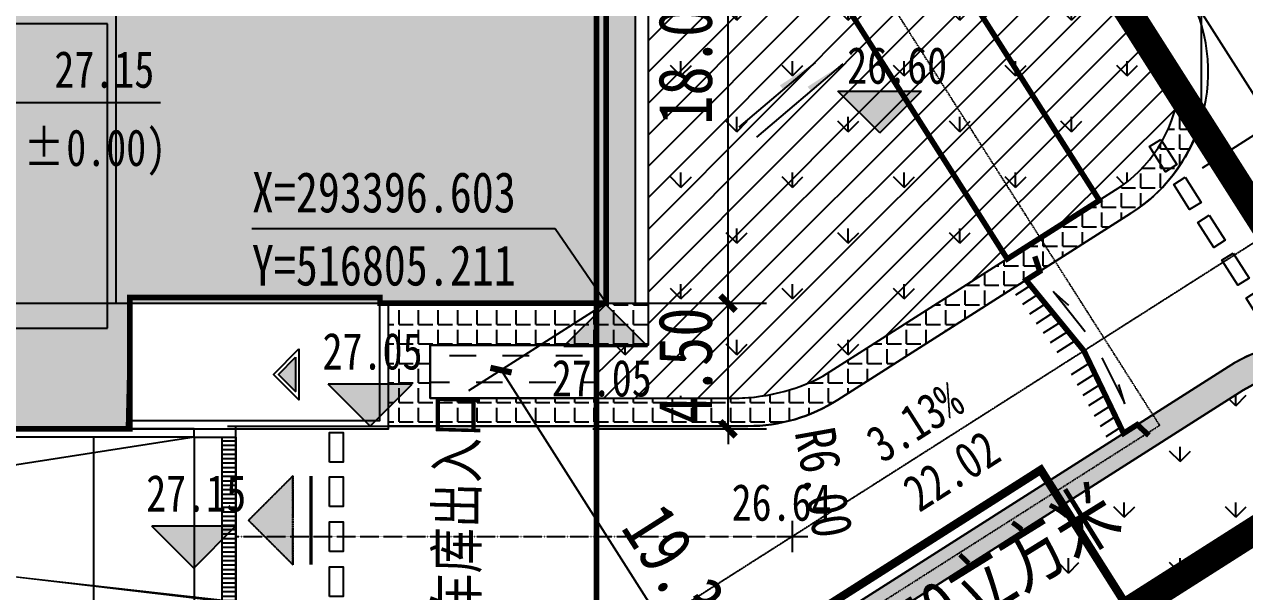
# Model space of a CAD drawing. Extents: x 1977 to 1034874806, y 3985 to 587211952.
# Drawn here: x 516784391 to 516828051, y 293386281 to 293406579 of the extents above; entities that cross this region are included whole.
import ezdxf
from ezdxf.xclip import XClip

# ---------------------------------------------------------------- set-up
doc = ezdxf.new("R2010")
doc.units = 0
doc.header["$LTSCALE"] = 10
doc.header["$MEASUREMENT"] = 0
doc.header["$XCLIPFRAME"] = 0
for name, pattern in [('ACAD_ISO04W100', [30, 24, -3, 0, -3]), ('DASH', [0.35, 0.25, -0.1]), ('X-总平面（删除标注）$0$DOTE', [2.4200000000000004, 2, -0.2, 0.02, -0.2]), ('红线参照$0$DIVIDE2', [0.625, 0.25, -0.125, 0, -0.125, 0, -0.125])]:
    doc.linetypes.add(name, pattern=pattern)
for name, color, linetype in [('01-标注_尺寸', 3, 'Continuous'), ('01-标注_标高', 200, 'Continuous'), ('02-TEXT_房间', 7, 'Continuous'), ('02-TEXT_标注', 4, 'Continuous'), ('05-填充_第4批规证建筑', 252, 'Continuous'), ('A-E_楼梯', 171, 'Continuous'), ('DIM_ELEV', 3, 'Continuous'), ('DIM_SYMB', 3, 'Continuous'), ('M-SITE-DLTS', 150, 'Continuous'), ('M-建筑 地下商业', 60, 'Continuous'), ('M-建筑 地下室轮廓', 120, 'DASH'), ('M-建筑 坐标', 3, 'Continuous'), ('M-建筑 轮廓_细线', 51, 'Continuous'), ('M-建筑 雨棚', 140, 'DASH'), ('M-建筑 首层轮廓', 4, 'Continuous'), ('M-用地 代征道路', 216, 'Continuous'), ('M-用地 地形图', 8, 'Continuous'), ('M-用地 建筑退线', 5, 'Continuous'), ('M-用地 红线', 20, 'ACAD_ISO04W100'), ('M-绿化 填充 0.5覆土', 77, 'Continuous'), ('M-绿化 填充 实土109', 126, 'Continuous'), ('M-绿化 首层轮廓', 197, 'Continuous'), ('M-道路 边线', 2, 'Continuous'), ('M-雨水化粪', 4, 'TG_Y'), ('PUB_TEXT', 7, 'Continuous'), ('SPACE_HATCH', 8, 'Continuous'), ('TEXT', 7, 'Continuous'), ('WZ-污水管(140)', 40, 'W_LINE'), ('X-地形图$0$JTSS', 3, 'Continuous'), ('X-总平面（删除标注）$0$M-用地 入口', 16, 'X-总平面（删除标注）$0$DOTE'), ('竖向', 3, 'Continuous'), ('透水铺装', 32, 'Continuous'), ('道路中心线', 1, 'Continuous'), ('道路横断面示意', 7, 'Continuous')]:
    doc.layers.add(name, color=color, linetype=linetype)
doc.styles.get("Standard").update_dxf_attribs({"font": 'simhei.ttf', "width": 0.8})
doc.styles.add('TG_LINETYPE', font='simplex_.ttf', dxfattribs={"width": 0.8, "height": 3, "bigfont": 'HZTXT'})
doc.styles.add('黑', font='simhei.ttf', dxfattribs={"width": 0.8})
doc.styles.add('黑体', font='simhei.ttf', dxfattribs={"width": 0.8})
doc.styles.add('黑体_T3', font='simhei.ttf', dxfattribs={"width": 0.8})
doc.linetypes.add('TG_W', pattern='A,2,-0.3,["W",TG_LINETYPE,S=0.1,R=0,X=-0.23,Y=-0.15],0', length=2.3)
doc.linetypes.add('TG_Y', pattern='A,2,-0.3,["Y",TG_LINETYPE,S=0.1,R=0,X=-0.18,Y=-0.05],0', length=2.3)
doc.linetypes.add('W_LINE', pattern='A,8,-0.4,["W",Standard,S=0.5,R=0,X=-0.1,Y=-0.05],-0.375', length=8.775)
doc.dimstyles.new('_TCH_ARCH&&550', dxfattribs={"dimtxt": 1925, "dimasz": 550, "dimexe": 1375, "dimexo": 0, "dimgap": 550, "dimtad": 1, "dimlfac": 0.001, "dimzin": 0, "dimdsep": 46, "dimtxsty": '黑体_T3', "dimblk": 'ARCHTICK', "dimcen": 0.09, "dimclrt": 7, "dimazin": 2, "dimtfac": 1, "dimtix": 1, "dimtmove": 2, "dimatfit": 3, "dimfxl": 0, "dimtolj": 1, "dimtzin": 0, "dimarcsym": 0})
pattern_1 = [(90, (5.364418029785156e-07, -8.940696716308594e-07), (-3175, 6.821210263296962e-13), [])]
pattern_2 = [(0, (0, 0), (0, 698.5), [508, -190.5]), (90, (0, 0), (-698.5, 4.277078946022131e-14), [508, -190.5])]

# ---------------------------------------------------------------- blocks, each defined once
blk = doc.blocks.new('A$C37685751')
for p, q in [((36596, 23800), (23900, 23800)), ((23900, 23800), (23900, 22000)), ((36596, 16600), (36596, 23800)), ((35399.86396229267, 16600), (36596, 16600))]:
    blk.add_line(p, q)
blk = doc.blocks.new('A$C528722EE')
h = blk.add_hatch()
h.set_pattern_fill('ANSI31', color=256, scale=100, angle=135)
h.set_pattern_definition([(180, (517190193.7955863, 294040171.7814223), (-1.4210854715202e-14, -158.75), [])])
h.paths.add_polyline_path([(516791960.9815564, 293391703.5762049), (516791460.9815564, 293391703.5762049), (516791460.9815564, 293384703.5762049), (516791960.9815564, 293384703.5762049)])
at = {"layer": '05-填充_第4批规证建筑', "ltscale": 0.02}
h = blk.add_hatch(color=252, dxfattribs=at)
h.dxf.hatch_style = 1
h.paths.add_polyline_path([(516788161.0649107, 293396603.4801896), (516806260.928873, 293396603.4801896), (516806260.928873, 293414603.4801896), (516778748.0649107, 293414603.4801896), (516778748.0649107, 293410653.4801896), (516769061.2009484, 293410653.4801896), (516769061.2009484, 293392103.4801896), (516788061.0649107, 293392103.4801896)])
h = blk.add_hatch(color=252, dxfattribs=at)
h.dxf.hatch_style = 1
h.paths.add_polyline_path([(516777907.929297, 293410653.4801896), (516778748.0649107, 293410653.4801896), (516778748.0649107, 293414603.4801896), (516777907.929297, 293414603.4801896)])
for p, q in [((516790460.9815564, 293391803.5762025), (516790460.9815564, 293392103.5762025)), ((516786860.9815564, 293391803.5762025), (516786860.9815564, 293384703.5762049)), ((516790460.9815564, 293391803.5762025), (516790460.9815564, 293384703.5762049)), ((516790460.9815564, 293391803.5762025), (516791960.9815564, 293391803.5762025)), ((516791460.9815564, 293391803.5762025), (516791460.9815564, 293384703.5762049)), ((516791960.9815564, 293391803.5762025), (516791960.9815564, 293384703.5762049)), ((516790460.9815564, 293384703.5762049), (516790460.9815564, 293384403.5762049)), ((516790460.9815564, 293384703.5762049), (516791960.9815564, 293384703.5762049))]:
    blk.add_line(p, q)
for points in [[(516788161.0649107, 293396803.4801896), (516788161.0649107, 293392103.4801896), (516770111.0649107, 293392103.4801896), (516770111.0649107, 293410653.4801896), (516777907.929297, 293410653.4801896), (516777907.929297, 293414603.4801896), (516805211.0649107, 293414603.4801896), (516805211.0649107, 293396603.4801896), (516797114.2005244, 293396603.4801896), (516797114.2005244, 293396803.4801896), (516788161.0649107, 293396803.4801896)], [(516790460.9815564, 293392103.5762025), (516767360.9815564, 293392103.5762025), (516767360.9815564, 293384403.5762049), (516790460.9815564, 293384403.5762049)], [(516790460.9815564, 293391803.5762025), (516767660.9815564, 293391803.5762025), (516767660.9815564, 293384703.5762049), (516790460.9815564, 293384703.5762049)], [(516790460.9815564, 293391803.5762025), (516767660.9815564, 293388253.5762037), (516790460.9815564, 293384703.5762049)]]:
    blk.add_lwpolyline(points)
at = {"layer": 'A-E_楼梯'}
for p, q in [((516799120.8953716, 293420153.6722154), (516803620.6661813, 293420153.6722154)), ((516799120.8953716, 293414603.4801896), (516799120.8953716, 293420153.6722154)), ((516803620.6661813, 293414603.4801896), (516803620.6661813, 293420153.6722154)), ((516799120.8953716, 293417153.6722154), (516803620.6661813, 293417153.6722154)), ((516768111.1245618, 293394713.6722154), (516768111.1245618, 293392503.6722178)), ((516769811.1245618, 293394713.6722154), (516768111.1245618, 293394713.6722154)), ((516769811.1245618, 293394383.6722154), (516768111.1245618, 293394713.6722154)), ((516769811.1245618, 293392503.6722178), (516768111.1245618, 293392503.6722178))]:
    blk.add_line(p, q, dxfattribs=at)
at = {"layer": 'M-建筑 轮廓_细线'}
for p, q in [((516778695.3272688, 293410653.4801896), (516787661.0649107, 293410653.4801896)), ((516787661.0649107, 293410653.4801896), (516787661.0649107, 293396603.4801896))]:
    blk.add_line(p, q, dxfattribs=at)
blk.add_lwpolyline([(516788161.0649107, 293396603.4801896), (516806260.928873, 293396603.4801896), (516806260.928873, 293414603.4801896), (516778748.0649107, 293414603.4801896), (516778748.0649107, 293410653.4801896), (516769061.2009484, 293410653.4801896), (516769061.2009484, 293392103.4801896), (516788061.0649107, 293392103.4801896)], close=True, dxfattribs=at)
for points in [[(516769061.2009484, 293396603.4801896), (516788161.0649107, 293396603.4801896)], [(516787861.0649107, 293392103.4801896), (516797414.2005244, 293392103.4801896), (516797414.2005244, 293396603.4801896)], [(516788161.0649107, 293392403.4801896), (516797114.2005244, 293392403.4801896), (516797114.2005244, 293396603.4801896), (516797114.2005244, 293396603.4801896)]]:
    blk.add_lwpolyline(points, dxfattribs=at)
at = {"layer": 'M-建筑 首层轮廓', "const_width": 200}
blk.add_lwpolyline([(516788161.0649107, 293396803.4801896), (516788161.0649107, 293392103.4801896), (516770111.0649107, 293392103.4801896), (516770111.0649107, 293410653.4801896), (516777907.929297, 293410653.4801896), (516777907.929297, 293414603.4801896), (516805211.0649107, 293414603.4801896), (516805211.0649107, 293396603.4801896), (516797114.2005244, 293396603.4801896), (516797114.2005244, 293396803.4801896), (516788161.0649107, 293396803.4801896)], dxfattribs=at)
at = {"layer": 'M-建筑 雨棚', "ltscale": 0.5}
blk.add_blockref('A$C37685751', (516770861.0649107, 293392603.4801896), dxfattribs=at)
blk = doc.blocks.new('X-总平面（删除标注）$0$A$C14A04E87')
at = {"ltscale": 0.01}
h = blk.add_hatch(color=1, dxfattribs=at)
h.dxf.hatch_style = 1
h.paths.add_polyline_path([(1590.441559195286, -1590.441558718681), (1590.441559135681, 1590.441558897495), (-2.328306436538696e-10, 0)])
at = {"color": 1, "ltscale": 0.01}
blk.add_lwpolyline([(1590.441559195286, -1590.441558718681), (1590.441559135681, 1590.441558897495), (-2.328306436538696e-10, 0)], close=True, dxfattribs=at)
blk.add_lwpolyline([(1590.441559135681, 1590.441558897495), (1590.441559195286, -1590.441558718681)], dxfattribs=at)
blk.add_lwpolyline([(1590.441559135681, 1590.441558897495), (1590.441559195286, -1590.441558718681)], dxfattribs=at)
at = {"color": 1, "ltscale": 0.01, "const_width": 128.0642499176466}
blk.add_lwpolyline([(2239.798241019016, 1590.441558837891), (2239.798240959644, -1590.441558659077)], dxfattribs=at)
blk = doc.blocks.new('A$C29D53FC1')
at = {"layer": '道路横断面示意'}
h = blk.add_hatch(color=256, dxfattribs=at)
h.dxf.hatch_style = 1
h.paths.add_polyline_path([(856.7492861747742, -124.9961168766022), (530.9660828113556, -20.01970621943474), (522.7596299648285, -76.26843333244324)])
for p, q in [((0, 0), (856.7492861747742, -124.9961168766022)), ((856.7492861747742, -124.9961168766022), (530.9660828113556, -20.01970621943474))]:
    blk.add_line(p, q, dxfattribs=at)
blk = doc.blocks.new('A$C17AC6CE2')
at = {"layer": 'M-SITE-DLTS', "ltscale": 200}
for points in [[(0, 400), (880, 400), (880, 0), (0, 0)], [(1330, 400), (2210, 400), (2210, 0), (1330, 0)], [(2660, 400), (3540, 400), (3540, 0), (2660, 0)], [(3990, 400), (4870, 400), (4870, 0), (3990, 0)], [(5320, 400), (6200, 400), (6200, 0), (5320, 0)], [(6640, 400), (7520, 400), (7520, 0), (6640, 0)]]:
    blk.add_lwpolyline(points, close=True, dxfattribs=at)
blk = doc.blocks.new('dixingtu')
blk.add_lwpolyline([(516833602, 293391772), (516765370, 293498958), (516746042, 293503250), (516570155, 293391286), (516645905, 293272290)], close=True)
at = {"layer": 'X-地形图$0$JTSS', "linetype": 'Continuous', "flags": 128}
blk.add_lwpolyline([(516756649.5148852, 293516691.920203), (516845853.9170281, 293376623.7240175)], dxfattribs=at)
blk = doc.blocks.new('_ArchTick')
at = {"color": 0, "linetype": 'ByBlock', "const_width": 0.4}
blk.add_lwpolyline([(-0.5, -0.5), (0.5, 0.5)], dxfattribs=at)
blk = doc.blocks.new('*D255')
at = {"layer": '01-标注_尺寸', "color": 0, "lineweight": -2, "transparency": 16777216}
for p, q in [((516805211.0649112, 293396603.4801887), (516800285.1980393, 293393467.8284436)), ((516801445.1249353, 293394206.2013819), (516811820.8193695, 293377906.7862549)), ((516815586.7593454, 293380304.0650617), (516810660.8924735, 293377168.4133166))]:
    blk.add_line(p, q, dxfattribs=at)
at = {"layer": 'Defpoints', "color": 0, "transparency": 16777216}
for p in [(516805211.0649112, 293396603.4801887), (516815586.7593454, 293380304.0650617), (516811820.8193695, 293377906.7862549)]:
    blk.add_point(p, dxfattribs=at)
at = {"layer": '01-标注_尺寸', "color": 0, "lineweight": -2, "transparency": 16777216, "xscale": 550, "yscale": 550, "zscale": 550}
for p, rotation in [((516801445.1249353, 293394206.2013819), 122.4795465728432), ((516811820.8193695, 293377906.7862549), 302.4795465728432)]:
    blk.add_blockref('_ArchTick', p, dxfattribs=dict(at, rotation=rotation))
at = {"layer": '01-标注_尺寸', "color": 7, "transparency": 16777216, "insert": (516807908.891738, 293386868.7040504), "char_height": 1925, "attachment_point": 5, "rotation": 302.4795465728432, "style": '黑体_T3'}
blk.add_mtext('\\A1;19.32', dxfattribs=at)
blk = doc.blocks.new('*D266')
at = {"layer": '01-标注_尺寸', "color": 0, "lineweight": -2, "transparency": 16777216}
for p, q in [((516809568.0332586, 293396603.4801887), (516809568.0332586, 293397153.4801887)), ((516804732.6735031, 293396603.4801887), (516810943.0332586, 293396603.4801887)), ((516809568.0332586, 293392103.4801887), (516809568.0332586, 293396603.4801887)), ((516804732.6735031, 293392103.4801887), (516810943.0332586, 293392103.4801887)), ((516809568.0332586, 293392103.4801887), (516809568.0332586, 293391553.4801887))]:
    blk.add_line(p, q, dxfattribs=at)
at = {"layer": 'Defpoints', "color": 0, "transparency": 16777216}
for p in [(516804732.6735031, 293396603.4801887), (516809568.0332586, 293396603.4801887), (516804732.6735031, 293392103.4801887)]:
    blk.add_point(p, dxfattribs=at)
at = {"layer": '01-标注_尺寸', "color": 0, "lineweight": -2, "transparency": 16777216, "xscale": 550, "yscale": 550, "zscale": 550}
for p, rotation in [((516809568.0332586, 293396603.4801887), 270), ((516809568.0332586, 293392103.4801887), 90)]:
    blk.add_blockref('_ArchTick', p, dxfattribs=dict(at, rotation=rotation))
at = {"layer": '01-标注_尺寸', "color": 7, "transparency": 16777216, "insert": (516808044.7186518, 293394353.4801888), "char_height": 1925, "attachment_point": 5, "rotation": 90, "style": '黑体_T3'}
blk.add_mtext('\\A1;4.50', dxfattribs=at)
blk = doc.blocks.new('*D267')
at = {"layer": '01-标注_尺寸', "color": 0, "lineweight": -2, "transparency": 16777216}
for p, q in [((516804732.6735031, 293414603.4801887), (516810943.0332586, 293414603.4801887)), ((516809568.0332586, 293396603.4801887), (516809568.0332586, 293414603.4801887)), ((516804732.6735031, 293396603.4801887), (516810943.0332586, 293396603.4801887))]:
    blk.add_line(p, q, dxfattribs=at)
at = {"layer": 'Defpoints', "color": 0, "transparency": 16777216}
for p in [(516804732.6735031, 293414603.4801887), (516809568.0332586, 293414603.4801887), (516804732.6735031, 293396603.4801887)]:
    blk.add_point(p, dxfattribs=at)
at = {"layer": '01-标注_尺寸', "color": 0, "lineweight": -2, "transparency": 16777216, "xscale": 550, "yscale": 550, "zscale": 550}
for p, rotation in [((516809568.0332586, 293414603.4801887), 90), ((516809568.0332586, 293396603.4801887), 270)]:
    blk.add_blockref('_ArchTick', p, dxfattribs=dict(at, rotation=rotation))
at = {"layer": '01-标注_尺寸', "color": 7, "transparency": 16777216, "insert": (516808044.7186518, 293405603.4801888), "char_height": 1925, "attachment_point": 5, "rotation": 90, "style": '黑体_T3'}
blk.add_mtext('\\A1;18.00', dxfattribs=at)
blk = doc.blocks.new('*D321')
at = {"layer": '01-标注_尺寸', "color": 0, "lineweight": -2, "transparency": 16777216}
for p, q in [((516809116.3933988, 293428834.9067701), (516816771.9029735, 293433708.2179236)), ((516815611.9798399, 293432969.8390751), (516833044.9148579, 293405584.3517254)), ((516826549.3284169, 293401449.4194204), (516834204.8379916, 293406322.730574))]:
    blk.add_line(p, q, dxfattribs=at)
at = {"layer": 'Defpoints', "color": 0, "transparency": 16777216}
for p in [(516809116.3933988, 293428834.9067701), (516833044.9148579, 293405584.3517254), (516826549.3284169, 293401449.4194204)]:
    blk.add_point(p, dxfattribs=at)
at = {"layer": '01-标注_尺寸', "color": 0, "lineweight": -2, "transparency": 16777216, "xscale": 550, "yscale": 550, "zscale": 550}
for p, rotation in [((516815611.9798399, 293432969.8390751), 122.4798385178082), ((516833044.9148579, 293405584.3517254), 302.4798385178082)]:
    blk.add_blockref('_ArchTick', p, dxfattribs=dict(at, rotation=rotation))
at = {"layer": '01-标注_尺寸', "color": 7, "transparency": 16777216, "insert": (516825604.3627959, 293420089.3121337), "char_height": 1925, "attachment_point": 5, "rotation": 302.47983851780816, "style": '黑体_T3'}
blk.add_mtext('\\A1;32.46', dxfattribs=at)
blk = doc.blocks.new('*D322')
at = {"layer": '01-标注_尺寸', "color": 0, "lineweight": -2, "transparency": 16777216}
for p, q in [((516826549.3284169, 293401449.4194205), (516834204.8379917, 293406322.730574)), ((516833044.914858, 293405584.3517255), (516836535.4458107, 293400101.0586857)), ((516830039.8593696, 293395966.1263806), (516837695.3689443, 293400839.4375342))]:
    blk.add_line(p, q, dxfattribs=at)
at = {"layer": 'Defpoints', "color": 0, "transparency": 16777216}
for p in [(516826549.3284169, 293401449.4194205), (516836535.4458107, 293400101.0586857), (516830039.8593696, 293395966.1263806)]:
    blk.add_point(p, dxfattribs=at)
at = {"layer": '01-标注_尺寸', "color": 0, "lineweight": -2, "transparency": 16777216, "xscale": 550, "yscale": 550, "zscale": 550}
for p, rotation in [((516833044.914858, 293405584.3517255), 122.4798385177539), ((516836535.4458107, 293400101.0586857), 302.4798385177539)]:
    blk.add_blockref('_ArchTick', p, dxfattribs=dict(at, rotation=rotation))
at = {"layer": '01-标注_尺寸', "color": 7, "transparency": 16777216, "insert": (516836075.2187724, 293403660.7294131), "char_height": 1925, "attachment_point": 5, "rotation": 302.47983851775393, "style": '黑体_T3'}
blk.add_mtext('\\A1;6.50', dxfattribs=at)

msp = doc.modelspace()

# ---------------------------------------------------------------- hatches: boundary and pattern name
h = msp.add_hatch(color=1)
h.dxf.hatch_style = 1
h.paths.add_polyline_path([(516794094.128908, 293394670.7998528), (516794094.128908, 293393440.4463978), (516793478.9521804, 293394055.6231253)])
at = {"layer": 'DIM_ELEV'}
for points in [[(516814995.0605139, 293402693.9551439), (516813495.0605139, 293404193.9551439), (516816495.0605139, 293404193.9551439)], [(516805190.7882216, 293396558.6462198), (516803690.7882216, 293395058.6462198), (516806690.7882216, 293395058.6462198)], [(516796760.9813986, 293392203.469946), (516798260.9813986, 293393703.469946), (516795260.9813986, 293393703.469946)], [(516790450.4563568, 293387118.3229427), (516791950.4563568, 293388618.3229427), (516788950.4563568, 293388618.3229427)]]:
    msp.add_hatch(color=256, dxfattribs=at).paths.add_polyline_path(points)
at = {"layer": 'DIM_SYMB'}
for points in [[(516812694.2451209, 293405216.263374), (516811550.9861847, 293404245.2026113), (516811421.5114164, 293404397.6371362)], [(516813687.2419875, 293405165.4662617), (516812543.9830512, 293404194.4054993), (516812414.5082828, 293404346.8400241)]]:
    msp.add_hatch(color=256, dxfattribs=at).paths.add_polyline_path(points)
at = {"layer": 'M-用地 代征道路', "linetype": 'Continuous'}
h = msp.add_hatch(dxfattribs=at)
h.set_pattern_fill('ANSI31', color=256, scale=2000, angle=45)
h.set_pattern_definition(pattern_1)
h.paths.add_polyline_path([(516805773.0000005, 293547165.9999991), (516819249.0000005, 293553748.9999991), (516833059.0000005, 293559600.9999991), (516850264.0000005, 293570957.9999991, -0.03748490662940613), (516891830.0000005, 293580613.9999991, -0.03748606062518316), (516934373.000002, 293583956.9999991), (517108952.0000005, 293584560.9999991), (517129064.0000005, 293564629.9999991), (517129758.0000005, 293441474.9999991), (517124870.0000005, 293421446.9999991), (517125067.0000005, 293386447.9999991), (517120118.0000005, 293377369.9999991), (517113257.0000005, 293364785.9999991), (516977085.0000005, 293278101.9999991), (516956377.0000005, 293282700.9999991), (516937582.0000005, 293312226.9999991), (516922624.0000005, 293326412.9999991), (516799129.0000005, 293520413.9999991), (516801840.0000005, 293531329.9999991)], flags=16)
edge = h.paths.add_edge_path()
edge.add_line((517148867.0000005, 293599698.9999991), (516934315.3290611, 293598955.9803599))
edge.add_arc((516935357.1341338, 293298946.8746312), 300010.9145980633, 90.19896327367037, 106.3380198189794)
edge.add_arc((516935363.7905613, 293298956.2722516), 300003.7690770355, 106.3397446327378, 122.480048359494)
edge.add_line((516774260.0000024, 293552033.0000004), (516760762.0000005, 293543440.9999991))
edge.add_line((516760762.0000005, 293543440.9999991), (516959452.0000005, 293231314.9999991))
edge.add_line((516959452.0000005, 293231314.9999991), (517150257.0000005, 293352775.9999991))
edge.add_line((517150257.0000005, 293352775.9999991), (517148867.0000005, 293599698.9999991))
h.paths.add_polyline_path([(516983988.0000005, 293276569.999999), (516977085.0000005, 293278101.9999991), (517113257.0000005, 293364785.9999991), (517108308.0000005, 293355707.9999991), (517078783.0000005, 293336912.9999991), (517064596.0000005, 293321954.9999992), (517033070.0000005, 293301886.9999991), (517013514.0000007, 293295364.9999992)])
h = msp.add_hatch(dxfattribs=at)
h.set_pattern_fill('ANSI31', color=256, scale=2000, angle=45)
h.set_pattern_definition(pattern_1)
h.paths.add_polyline_path([(516760762.0000005, 293543440.9999991), (516556194.0000005, 293413218.9999991), (516564248.0000005, 293400564.9999991), (516692895.0000005, 293482456.9999991), (516712451.0000005, 293488978.9999991), (516737759.0000005, 293505088.9999991), (516746042.0000005, 293503249.9999991), (516765370.0000005, 293498957.9999991), (516833602.0000005, 293391771.9999991), (516850473.0000005, 293402511.9999991)])
at = {"layer": 'M-绿化 填充 0.5覆土'}
h = msp.add_hatch(dxfattribs=at)
h.set_pattern_fill('DASH', color=256, scale=1000)
h.set_pattern_definition([(0, (516748162.1944796, 293404253.5762038), (952.5, 952.5), [952.5, -952.5])])
h.paths.add_polyline_path([(516798914.2005239, 293395103.4801893), (516804861.1327565, 293395103.4801893), (516804861.1327565, 293393203.5762041), (516798914.2005239, 293393203.5762041)])
at = {"layer": 'M-绿化 填充 实土109'}
h = msp.add_hatch(dxfattribs=at)
h.set_pattern_fill('GRASS', color=256, scale=1000)
h.set_pattern_definition([(90, (517055335.4446925, 293344865.7831467), (-1995.59095, 1995.59095), [529.16132, -3462.0203]), (45, (517055335.4446925, 293344865.7831467), (-1995.592310163021, 1995.592310163021), [529.16132, -2293.0323]), (135, (517055335.4446925, 293344865.7831467), (-1995.592310163021, -1995.592310163021), [529.16132, -2293.0323])])
edge = h.paths.add_edge_path()
edge.add_line((516809751.3678139, 293429239.1160364), (516802211.0649102, 293426318.4359801))
edge.add_line((516802211.0649102, 293426318.4359801), (516802211.0649102, 293420153.6722145))
edge.add_line((516802211.0649102, 293420153.6722145), (516803620.6661819, 293420153.6722145))
edge.add_line((516803620.6661819, 293420153.6722145), (516803620.6661819, 293416103.4801894))
edge.add_line((516803620.6661819, 293416103.4801894), (516806711.0649102, 293416103.4802406))
edge.add_line((516806711.0649102, 293416103.4802406), (516806710.9564226, 293395103.4801893))
edge.add_line((516806710.9564226, 293395103.4801893), (516804861.0649107, 293395103.4801893))
edge.add_line((516804861.0649107, 293395103.4801893), (516804861.0649107, 293393203.5055591))
edge.add_line((516804861.0649107, 293393203.5055591), (516809649.7862215, 293393203.646847))
edge.add_arc((516809755.9392609, 293400160.2151899), 6957.37821141827, 269.1257687937913, 297.4413524282625)
edge.add_line((516812962.1804499, 293393985.660225), (516823435.8867915, 293400652.8919108))
edge.add_arc((516820750.8942813, 293404870.8078926), 5000.000000909476, 302.4795466682727, 352.0648767383576)
edge.add_line((516825703.019389, 293404180.549298), (516809751.3678139, 293429239.1160364))
h = msp.add_hatch(dxfattribs=at)
h.set_pattern_fill('GRASS', color=256, scale=1000)
h.set_pattern_definition([(90, (516787822.8977596, 293424858.3809812), (-1995.59095, 1995.59095), [529.16132, -3462.0203]), (45, (516787822.8977596, 293424858.3809812), (-1995.592310163021, 1995.592310163021), [529.16132, -2293.0323]), (135, (516787822.8977596, 293424858.3809812), (-1995.592310163021, -1995.592310163021), [529.16132, -2293.0323])])
h.paths.add_polyline_path([(516833601.9999995, 293391771.9999997), (516832153.7238255, 293394047.104496, 0.2194921192442499), (516828003.6108261, 293393484.4951677), (516800139.961359, 293375747.3729133, 0.08006699185240329), (516797523.7099075, 293373421.6952398), (516790618.2374662, 293364957.6188748, -0.02241980063649904), (516789483.5832275, 293363687.6050826)])
at = {"layer": 'SPACE_HATCH'}
h = msp.add_hatch(dxfattribs=at)
h.set_pattern_fill('ANSI31', color=256, scale=500, style=0)
h.set_pattern_definition([(45, (0, 0), (-561.2660075668219, 561.266007566822), [])])
h.paths.add_polyline_path([(516809751.3678139, 293429239.1160364), (516802211.0649102, 293426318.4359801), (516802211.0649103, 293420153.6722145), (516803620.6661819, 293420153.6722145), (516803620.6661819, 293416103.4801894), (516806711.0649102, 293416103.4801893), (516806710.9564226, 293395103.4801893), (516804861.0649107, 293395103.4801893), (516804861.1327565, 293393203.5055612), (516809649.7862215, 293393203.646847, 0.1241825511390365), (516812962.1804499, 293393985.660225), (516823435.8867915, 293400652.8919108, 0.2197971564697798), (516825703.019389, 293404180.549298)])
h = msp.add_hatch(dxfattribs=at)
h.set_pattern_fill('ANGLE', color=256, scale=200, style=0)
h.set_pattern_definition(pattern_2)
h.paths.add_polyline_path([(516825703.019389, 293404180.549298, -0.219797156449669), (516823435.8867916, 293400652.8919109), (516812962.1804499, 293393985.660225, -0.1203280808892308), (516809755.4703531, 293393202.8369942), (516798914.2005239, 293393203.5762041), (516798914.2005239, 293395103.4801893), (516806710.9641714, 293395103.4801893), (516806710.9641714, 293396603.4321609), (516797414.2005249, 293396603.4801887), (516797414.2005249, 293392203.576204), (516810277.1879416, 293392203.576204, 0.1426752109619299), (516813499.1789447, 293393142.0770214), (516823972.8852868, 293399809.3087091, 0.1735447296133742), (516826452.7131833, 293403002.8514587)])
h = msp.add_hatch(dxfattribs=at)
h.set_pattern_fill('ANGLE', color=256, scale=200, style=0)
h.set_pattern_definition(pattern_2)
h.paths.add_polyline_path([(516828003.6111429, 293393484.4946711, -0.2194921192388983), (516832153.7241421, 293394047.1039995), (516831404.7394757, 293395223.687867, 0.1733343502391256), (516827466.6126302, 293394328.0778606), (516799602.9631661, 293376590.9556081, 0.08006699185257497), (516796748.8706753, 293374053.8526931), (516789843.398231, 293365589.7763245, -0.08006699425641398), (516785562.2593497, 293361784.1218595), (516785830.7581534, 293361362.3309624), (516789483.5835441, 293363687.6045861, 0.02241980063638573), (516790618.2377829, 293364957.6183783), (516797523.7102242, 293373421.6947433, -0.08006699185235563), (516800139.9616756, 293375747.3724168)])

# ---------------------------------------------------------------- linework, layer by layer
at = {"color": 1}
msp.add_lwpolyline([(516794215.0889081, 293394962.8231253), (516794215.0889081, 293393148.4231253), (516793307.8889079, 293394055.6231254), (516794215.0889081, 293394962.8231253)], dxfattribs=at)
msp.add_lwpolyline([(516794094.128908, 293394670.7998528), (516794094.128908, 293393440.4463978), (516793478.9521804, 293394055.6231253)], close=True, dxfattribs=at)
msp.add_lwpolyline([(516794094.128908, 293394670.7998528), (516794094.128908, 293393440.4463978), (516793478.9521804, 293394055.6231253)], close=True, dxfattribs=at)
at = {"layer": '01-标注_尺寸', "color": 221}
for points in [[(516833906.7320694, 293403916.0302386, 0, 0, 0), (516827832.2697946, 293404356.8809794, 363, 0, 0), (516826735.1552789, 293404436.5034588, 0, 0, 0)], [(516812212.8334471, 293387408.2164078, 0, 0, 0), (516811530.2589959, 293391215.027504, 363, 0, 0), (516811336.1212269, 293392297.7604011, 0, 0, 0)]]:
    msp.add_lwpolyline(points, format="xyseb", dxfattribs=at)
at = {"layer": '01-标注_标高'}
msp.add_line((516781260.6841816, 293403787.0799999), (516789262.6626847, 293403787.0799999), dxfattribs=at)
at = {"layer": 'DIM_ELEV'}
for p, q in [((516814995.0605139, 293402693.9551439), (516813495.0605139, 293404193.9551439)), ((516813495.0605139, 293404193.9551439), (516816495.0605139, 293404193.9551439)), ((516814995.0605139, 293402693.9551439), (516816495.0605139, 293404193.9551439)), ((516805190.7882216, 293396558.6462198), (516803690.7882216, 293395058.6462198)), ((516805190.7882216, 293396558.6462198), (516806690.7882216, 293395058.6462198)), ((516803690.7882216, 293395058.6462198), (516806690.7882216, 293395058.6462198)), ((516796760.9813986, 293392203.469946), (516795260.9813986, 293393703.469946)), ((516798260.9813986, 293393703.469946), (516795260.9813986, 293393703.469946)), ((516796760.9813986, 293392203.469946), (516798260.9813986, 293393703.469946)), ((516790450.4563568, 293387118.3229427), (516788950.4563568, 293388618.3229427)), ((516791950.4563568, 293388618.3229427), (516788950.4563568, 293388618.3229427)), ((516790450.4563568, 293387118.3229427), (516791950.4563568, 293388618.3229427))]:
    msp.add_line(p, q, dxfattribs=at)
at = {"layer": 'DIM_SYMB'}
for points in [[(516809966.1034488, 293402899.0356238), (516812694.2451209, 293405216.263374)], [(516810601.8221526, 293402544.7737465), (516813687.2419875, 293405165.4662617)]]:
    msp.add_lwpolyline(points, dxfattribs=at)
at = {"layer": 'M-建筑 地下商业', "linetype": 'DASH'}
msp.add_lwpolyline([(516745961.1045614, 293381203.5054309, -0.4142135623730951), (516756961.1045614, 293392203.5054309), (516771061.1045614, 293392203.5054287), (516771061.1045614, 293384403.5054297), (516777461.1045614, 293384403.5054307), (516777461.1045614, 293392903.5056589), (516782061.1045615, 293392903.5056589), (516782061.1045615, 293395703.5056589), (516787361.1045614, 293395703.5056589), (516787361.1045614, 293406603.5056593), (516773561.1045614, 293406603.5056593), (516773561.1045614, 293415274.7113041)], format="xyb", dxfattribs=at)
at = {"layer": 'M-建筑 地下室轮廓', "color": 5, "ltscale": 1.25, "const_width": 200, "flags": 128}
msp.add_lwpolyline([(516695611.0650253, 293343053.561977), (516695611.0650254, 293343053.561977), (516695611.0650254, 293347218.4799588), (516697991.6531619, 293347218.4799591), (516703322.8296313, 293349603.4799572), (516737661.0649112, 293349603.4799572), (516737661.0649086, 293356203.4799574), (516746061.0649114, 293356203.4799574), (516746061.0649115, 293362853.4801887), (516762811.0649112, 293362853.4801887), (516762811.0649113, 293365103.4799585, 0.415942314415348), (516771261.0649112, 293373503.3860406), (516771261.0649113, 293384403.4799605), (516804861.0649117, 293384403.4799595), (516804861.0649117, 293414203.4801887), (516779099.5130774, 293414203.4801887), (516777666.3487325, 293416864.850805), (516769436.9794887, 293413677.2584093), (516761175.1480367, 293402253.4799588), (516751641.5907827, 293402253.4799588), (516739243.3581972, 293392653.4799658), (516727491.9958228, 293392653.4799658), (516720214.0257169, 293384306.5339051), (516690945.8870809, 293365753.4799603), (516662665.3096693, 293365753.4799602), (516662665.3096693, 293370722.1391838), (516670482.9257179, 293380753.4799587), (516697798.8756514, 293380753.4799633), (516713400.5330515, 293390643.3603883), (516729104.1342101, 293408653.4799586), (516732261.0649136, 293408653.4799586), (516732261.0649114, 293416903.4801887), (516736801.3411371, 293416903.4799586), (516739988.0998544, 293410986.3910934)], format="xyb", dxfattribs=at)
at = {"layer": 'M-建筑 坐标'}
for p, q in [((516803388.2209942, 293399264.9974044), (516792530.8960997, 293399264.9974044)), ((516805211.0649112, 293396603.4801887), (516803388.2209942, 293399264.9974044))]:
    msp.add_line(p, q, dxfattribs=at)
at = {"layer": 'M-用地 代征道路', "linetype": 'Continuous'}
msp.add_lwpolyline([(516833602.0000005, 293391771.9999991), (516850473.0000005, 293402511.9999991), (516760762.0000005, 293543440.9999991), (516556194.0000005, 293413218.9999991), (516564248.0000005, 293400564.9999991), (516692895.0000005, 293482456.9999991), (516712451.0000005, 293488978.9999991), (516737759.0000005, 293505088.9999991), (516765370.0000005, 293498957.9999991), (516833602.0000005, 293391771.9999991)], close=True, dxfattribs=at)
at = {"layer": 'M-用地 建筑退线', "linetype": '红线参照$0$DIVIDE2', "lineweight": -3}
msp.add_lwpolyline([(516825011.8950294, 293392230.9073272), (516761021.9791523, 293492753.0145211), (516747355.0484933, 293495787.91034), (516579819.1053461, 293389139.9241982), (516649125.0583299, 293280266.8854061)], close=True, dxfattribs=at)
at = {"layer": 'M-用地 红线', "ltscale": 0.05, "const_width": 1000}
msp.add_lwpolyline([(516833602.0000005, 293391771.9999991), (516765370.0000005, 293498957.9999991), (516746042.0000005, 293503249.9999991), (516570155.0000005, 293391285.9999991), (516645905.0000005, 293272289.9999991), (516833602.0000005, 293391771.9999991)], close=True, dxfattribs=at)
msp.add_lwpolyline([(516833602.0000005, 293391771.9999991), (516765370.0000005, 293498957.9999991), (516746042.0000005, 293503249.9999991), (516570155.0000005, 293391285.9999991), (516645905.0000005, 293272289.9999991), (516833602.0000005, 293391771.9999991)], close=True, dxfattribs=at)
at = {"layer": 'M-绿化 首层轮廓'}
for points in [[(516809751.3678139, 293429239.1160364), (516802211.0649102, 293426318.4359801), (516802211.0649103, 293420153.6722145), (516803620.6661819, 293420153.6722145), (516803620.6661819, 293416103.4801894), (516806711.0649102, 293416103.4801893), (516806710.9564226, 293395103.4801893), (516804861.0649107, 293395103.4801893), (516804861.1327565, 293393203.5055612), (516809649.7862215, 293393203.646847, 0.1241825511378372), (516812962.1804499, 293393985.660225), (516823435.8867915, 293400652.8919108, 0.2197971564698667), (516825703.019389, 293404180.549298), (516809751.3678139, 293429239.1160364)], [(516833601.9999995, 293391771.9999997), (516832153.7238255, 293394047.104496, 0.2194921192431717), (516828003.6108261, 293393484.4951677), (516800139.9613589, 293375747.3729132, 0.08006699185308225), (516797523.7099074, 293373421.6952397), (516790618.2374663, 293364957.6188749, -0.0224198006382908), (516789483.5832275, 293363687.6050826), (516833601.9999995, 293391771.9999997)]]:
    msp.add_lwpolyline(points, format="xyb", close=True, dxfattribs=at)
msp.add_lwpolyline([(516798914.2005239, 293395103.4801893), (516804861.1327565, 293395103.4801893), (516804861.1327565, 293393203.5762041), (516798914.2005239, 293393203.5762041)], close=True, dxfattribs=at)
at = {"layer": 'M-绿化 首层轮廓', "ltscale": 0.02}
msp.add_lwpolyline([(516804860.9814006, 293393703.5717577), (516804860.9814008, 293393203.5761879)], dxfattribs=at)
at = {"layer": 'M-道路 边线'}
msp.add_line((516791660.981401, 293392203.5762041), (516810277.1879416, 293392203.576204), dxfattribs=at)
at = {"layer": 'M-道路 边线', "ltscale": 0.5}
for points in [[(516813499.1789447, 293393142.0770214), (516823972.8852868, 293399809.3087091, 0.4142751603206614), (516825811.7157568, 293408093.863277), (516825811.7157568, 293408093.863277)], [(516689456.5339836, 293300606.2449496), (516785562.259034, 293361784.1223554, 0.08006699261006119), (516789843.3978409, 293365589.7767291), (516796748.8703435, 293374053.8531692, -0.08006699471428617), (516799602.9629441, 293376590.9561636), (516827466.612363, 293394328.0783873, -0.4141806505408438), (516835749.7404638, 293392489.1389447)]]:
    msp.add_lwpolyline(points, format="xyb", dxfattribs=at)
at = {"layer": 'M-道路 边线'}
msp.add_lwpolyline([(516791960.9815577, 293384703.576204), (516791960.9815586, 293392203.5762041)], dxfattribs=at)
msp.add_arc((516810277.1879416, 293398203.576204), 6000, 270, 302.4795461492015, dxfattribs=at)
at = {"layer": 'M-雨水化粪', "color": 3, "linetype": 'DASH', "ltscale": 0.9, "const_width": 300}
msp.add_lwpolyline([(516803886.6362237, 293379897.3386582), (516820758.3001677, 293390637.3086656), (516823965.5941752, 293385566.4087368), (516807093.9302312, 293374826.4387292), (516803886.6362237, 293379897.3386582)], dxfattribs=at)
at = {"layer": 'TEXT', "ltscale": 0.02}
msp.add_lwpolyline([(516806260.9288735, 293396603.4801887), (516806710.9641717, 293396603.4801887)], dxfattribs=at)
at = {"layer": 'WZ-污水管(140)', "linetype": 'TG_W', "ltscale": 2, "const_width": 200}
msp.add_lwpolyline([(516815672.1406722, 293411565.3697542), (516822854.3821332, 293400282.7475444), (516819559.162255, 293398185.0911314), (516812376.9207608, 293409467.7133926)], close=True, dxfattribs=at)
at = {"layer": '竖向'}
for p, q in [((516811871.8798985, 293387696.6028162), (516811871.8798986, 293388810.352816)), ((516811315.0048987, 293388253.477816), (516812428.7548985, 293388253.4778162))]:
    msp.add_line(p, q, dxfattribs=at)
msp.add_lwpolyline([(516815042.8626269, 293390272.1239606, 0, 0, 0), (516818860.9878275, 293392702.6222391, 400.0000000000001, 0, 0), (516820126.362623, 293393508.1199901, 0, 0, 0)], format="xyseb", dxfattribs=at)
at = {"layer": '透水铺装', "ltscale": 0.02}
msp.add_lwpolyline([(516825703.019389, 293404180.549298), (516826452.7131833, 293403002.8514587, -0.1735447296133742), (516823972.8852868, 293399809.3087091), (516813499.1789447, 293393142.0770214, -0.1426752109619301), (516810277.1879416, 293392203.576204), (516797414.2005249, 293392203.576204), (516797414.2005249, 293396603.4801887), (516806710.9641714, 293396603.4321609), (516806710.9641714, 293395103.4801893), (516798914.2005239, 293395103.4801893), (516798914.2005239, 293393203.5762041), (516809755.4703531, 293393202.8369942, 0.1203280808894753), (516812962.1804499, 293393985.660225), (516823435.8867916, 293400652.8919108, 0.2197971564518733), (516825703.019389, 293404180.549298)], format="xyb", dxfattribs=at)
msp.add_lwpolyline([(516828003.6111428, 293393484.4946712, -0.2194921192415533), (516832153.7241421, 293394047.1039995), (516831404.7394757, 293395223.6878671, 0.1733343502410201), (516827466.6126302, 293394328.0778606), (516799602.9631661, 293376590.9556081, 0.08006699185256289), (516796748.8706753, 293374053.8526931), (516789843.398231, 293365589.7763245, -0.0800669942564075), (516785562.2593497, 293361784.1218595), (516785830.7581534, 293361362.3309624), (516789483.5835441, 293363687.6045861, 0.02241980063637933), (516790618.2377829, 293364957.6183783), (516797523.7102242, 293373421.6947433, -0.0800669918524033), (516800139.9616756, 293375747.3724168)], format="xyb", close=True, dxfattribs=at)
at = {"layer": '道路中心线', "linetype": 'ACAD_ISO04W100', "ltscale": 0.04}
for points in [[(516839119.4647734, 293405598.5307689), (516796455.6308616, 293378440.0774889)], [(516791960.981557, 293388253.5762028), (516811871.8798986, 293388253.5762028)]]:
    msp.add_lwpolyline(points, dxfattribs=at)
at = {"layer": '道路横断面示意'}
for p, q in [((516819866.5979429, 293396906.1693341), (516820427.9769265, 293397263.2401356)), ((516820113.728942, 293396563.7489631), (516820598.6931458, 293396872.215368)), ((516820360.8599055, 293396221.3286415), (516820869.6132869, 293396544.9263945)), ((516820607.9909405, 293395878.9082209), (516821194.1991089, 293396251.7718775)), ((516820855.1219398, 293395536.4878498), (516821462.9701467, 293395923.1158724)), ((516821102.252939, 293395194.0674788), (516821731.7411842, 293395594.4598675)), ((516821102.252939, 293395194.067479), (516821731.7411841, 293395594.4598677)), ((516821349.383974, 293394851.6470582), (516822000.5122606, 293395265.803815)), ((516821861.2683733, 293394047.516176), (516822512.0967649, 293394462.1440449)), ((516822066.9012966, 293393678.6793643), (516822696.0996136, 293394079.5272079)), ((516822066.9012967, 293393678.6793642), (516822696.0996137, 293394079.5272077)), ((516822272.5341901, 293393309.8426058), (516822880.1024355, 293393696.9104261)), ((516822478.1670836, 293392941.0058473), (516823064.1052577, 293393314.2936441)), ((516822683.8000069, 293392572.1690355), (516823192.3190679, 293392896.1348876)), ((516822889.4328707, 293392203.3323304), (516823374.1737108, 293392512.1496225)), ((516823095.0657642, 293391834.495572), (516823656.1861892, 293392191.9725491))]:
    msp.add_line(p, q, dxfattribs=at)
for points, const_width in [([(516822304.1938782, 293394894.4587921), (516820232.2043551, 293397428.1090126), (516820722.1055956, 293397739.9647214), (516820543.7955076, 293398277.001718)], 199.9999999999999), ([(516822304.1938782, 293394894.4587921), (516823722.6946315, 293391944.8181977), (516824212.5958765, 293392256.6738993), (516824623.6820644, 293391867.8148382)], 200)]:
    msp.add_lwpolyline(points, dxfattribs=dict(at, const_width=const_width))

# ---------------------------------------------------------------- block references
at = {"ltscale": 0.02}
msp.add_blockref('A$C528722EE', (5.364418029785156e-07, -8.940696716308594e-07), dxfattribs=at)
at = {"layer": 'M-SITE-DLTS', "ltscale": 500, "xscale": 1.207858312753811, "yscale": 1.207858312753811, "zscale": 1.207858312753811}
for p, rotation in [((516824650.8927827, 293402203.6459805), 302.4811815981195), ((516795795.5443572, 293382895.0352356), 90.00000000076427), ((516795795.5443572, 293382895.0352356), 90.00000000076427)]:
    msp.add_blockref('A$C17AC6CE2', p, dxfattribs=dict(at, rotation=rotation))
at = {"layer": 'M-用地 地形图'}
ref = msp.add_blockref('dixingtu', (0.0675773024559021, -0.1061585545539856), dxfattribs=at)
XClip(ref).set_block_clipping_path([(516546032.40728575, 293199999.99999994), (517191244.7300934, 293692600.72069645)])
at = {"layer": 'X-总平面（删除标注）$0$M-用地 入口'}
msp.add_blockref('X-总平面（删除标注）$0$A$C14A04E87', (516792407.0666735, 293388829.3101562), dxfattribs=at)
at = {"layer": '道路横断面示意', "zscale": 2.133333057488376}
for p, xscale, yscale, rotation in [((516822349.4293725, 293395574.6455714), -2.133333057488375, 2.133333057488375, 299.9474752767885), ((516822939.5936732, 293394647.5430062), 2.133333057488376, 2.133333057488376, 305.0116178876326)]:
    msp.add_blockref('A$C29D53FC1', p, dxfattribs=dict(at, xscale=xscale, yscale=yscale, rotation=rotation))

# ---------------------------------------------------------------- texts
at = {"layer": '01-标注_尺寸', "color": 7, "style": '黑体', "width": 0.8}
msp.add_text('R6.00', height=1445.780590717299, rotation=280.165313426381, dxfattribs=at).set_placement((516811949.5520878, 293391992.9161991))
at = {"layer": '02-TEXT_房间', "extrusion": (0.1614550941260738, 0.1593368129622416, 0.9739322525801148), "style": '黑', "width": 0.8}
msp.add_text('3#车库出入口', height=1500, rotation=314.6216649974126, dxfattribs=at).set_placement((-154193299.6954622, -558956427.7986735, 130188294.4430117))
at = {"layer": '02-TEXT_标注', "style": '黑体', "width": 0.8}
for s, p in [('27.15', (516785462.0297733, 293404312.0799999)), ('±', (516784377.4306172, 293401512.0799999)), ('0.00)', (516785889.6669041, 293401512.0799999))]:
    msp.add_text(s, height=1314.345991561182, dxfattribs=at).set_placement(p)
at = {"layer": 'M-建筑 坐标', "color": 0, "style": '黑体', "width": 0.8}
for s, p in [('X=293396.603', (516792530.8960997, 293399850.6197672)), ('Y=516805.211', (516792530.8960997, 293397233.5944508))]:
    msp.add_text(s, height=1445.780590717299, dxfattribs=at).set_placement(p)
at = {"layer": 'M-雨水化粪', "linetype": 'TG_Y', "ltscale": 4, "style": '黑', "width": 0.8}
msp.add_text('雨水调蓄池350立方米', height=2000, rotation=31.77310427529165, dxfattribs=at).set_placement((516806144.7949996, 293377662.1833315))
at = {"layer": 'PUB_TEXT', "style": '黑体', "width": 0.8}
for s, p in [('26.60', (516813830.6958869, 293404454.6283682)), ('27.05', (516795059.4624113, 293394228.469946)), ('27.05', (516803262.7933584, 293393263.6890725)), ('27.15', (516788748.9373695, 293389143.3229427))]:
    msp.add_text(s, height=1314.345991561182, dxfattribs=at).set_placement(p)
at = {"layer": '竖向', "color": 7, "style": '黑体', "width": 0.8}
for s, p in [('3.13%', (516815089.1989589, 293390854.284888)), ('22.02', (516816407.1396425, 293389090.9486482))]:
    msp.add_text(s, height=1314.345991561182, rotation=32.47954658186039, dxfattribs=at).set_placement(p)
msp.add_text('26.64', height=1314.345991561182, dxfattribs=at).set_placement((516809696.4996743, 293388817.3789908))

# ---------------------------------------------------------------- dimensions: what is measured, and where the dimension line sits
at = {"layer": '01-标注_尺寸'}
for p1, p2, distance, picture, middle in [((516809116.3933989, 293428834.9067702), (516826549.3284169, 293401449.4194205), 7700.020024602795, '*D321', (516825604.3627959, 293420089.3121337)), ((516804732.6735031, 293396603.4801887), (516804732.6735031, 293414603.4801887), -4835.359755516052, '*D267', (516808044.7186518, 293405603.4801888)), ((516826549.3284169, 293401449.4194205), (516830039.8593696, 293395966.1263806), 7700.0200247491, '*D322', (516836075.2187724, 293403660.7294131)), ((516804732.6735031, 293392103.4801887), (516804732.6735031, 293396603.4801887), -4835.359755516052, '*D266', (516808044.7186518, 293394353.4801888)), ((516805211.0649112, 293396603.4801887), (516815586.7593454, 293380304.0650617), -4464.218809575939, '*D255', (516807908.891738, 293386868.7040504))]:
    dim = msp.add_aligned_dim(p1=p1, p2=p2, distance=distance, dimstyle='_TCH_ARCH&&550', dxfattribs=at)
    dim.commit()
    dim.dimension.update_dxf_attribs({"geometry": picture, "text_midpoint": middle})

doc.saveas('drawing.dxf')
